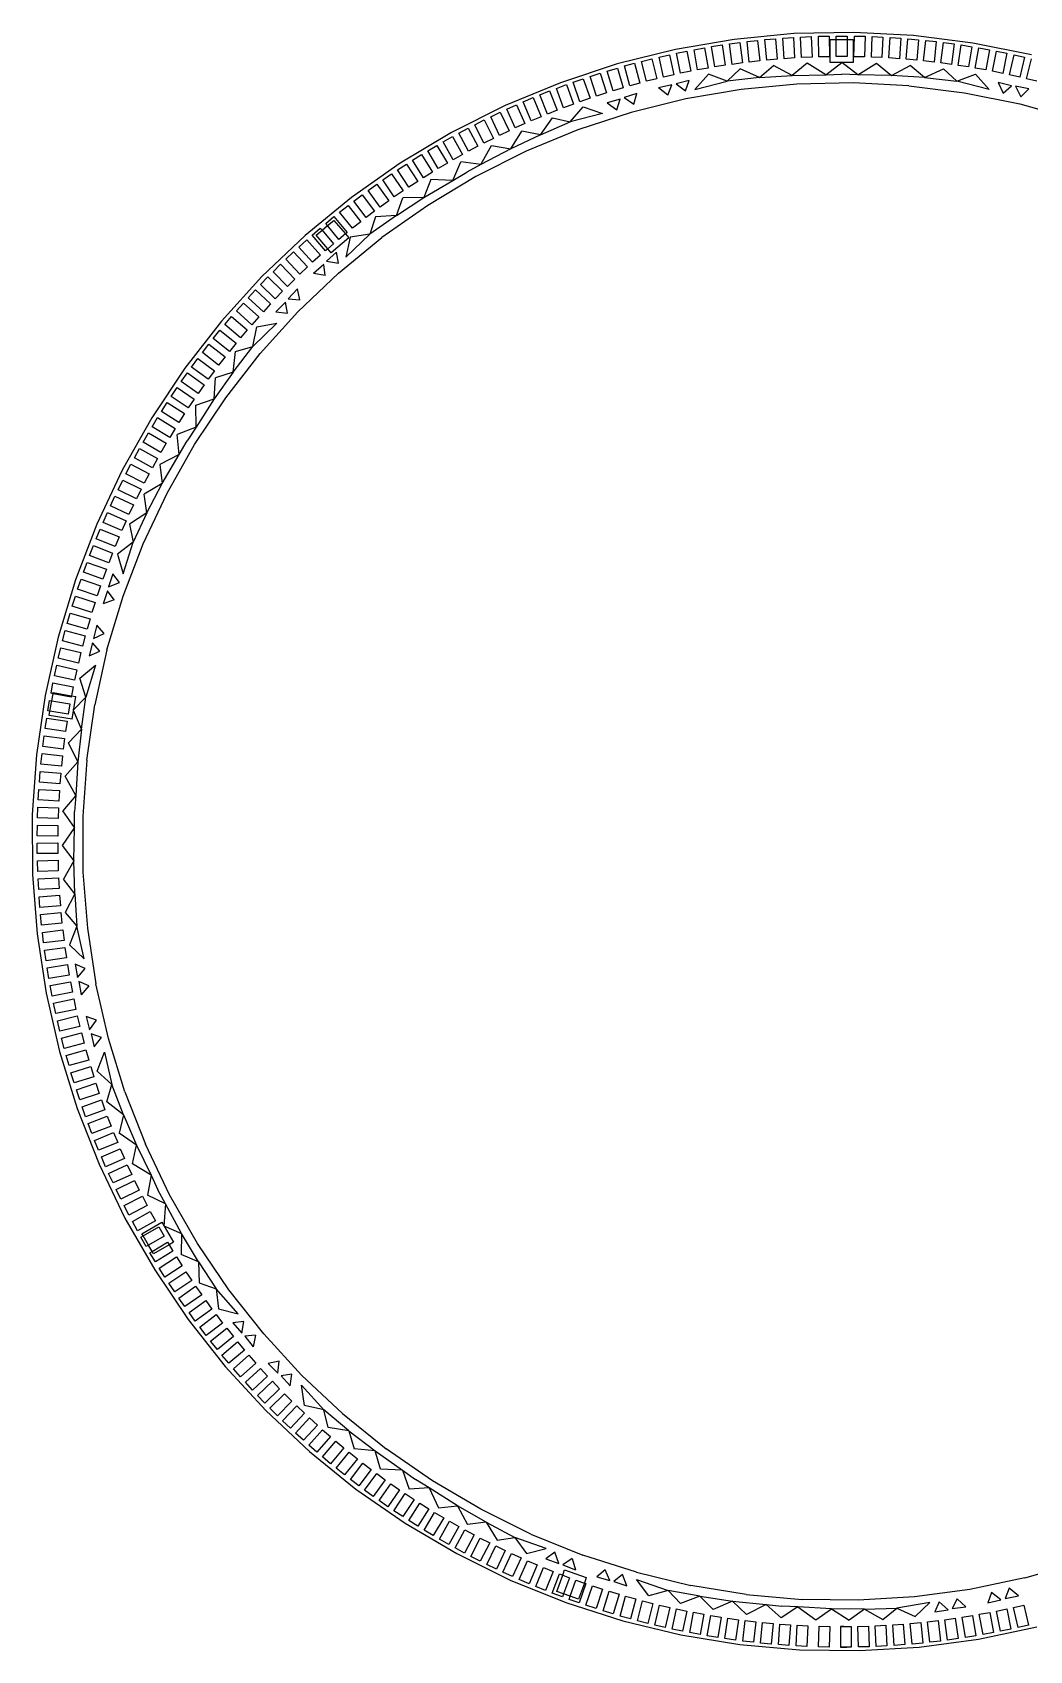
# Model space of a CAD drawing. Extents: x -761 to 761, y -265 to 265.
# Drawn here: x -547 to -460.5, y -65.1 to 75.2 of the extents above; entities that cross this region are included whole.
import ezdxf

# ---------------------------------------------------------------- set-up
doc = ezdxf.new("R2010")
doc.units = 0
doc.header["$MEASUREMENT"] = 0
doc.layers.get('0').update_dxf_attribs({"linetype": 'CONTINUOUS'})

msp = doc.modelspace()

# ---------------------------------------------------------------- linework, layer by layer
for p, q in [((-486.13, 74.63), (-491.24, 73.75)), ((-480.97, 75.13), (-486.13, 74.63)), ((-485.03, 74.44), (-484.11, 74.54)), ((-484.83, 72.67), (-485.03, 74.44)), ((-484.11, 74.54), (-483.91, 72.77)), ((-483.48, 74.61), (-482.57, 74.69)), ((-483.32, 72.83), (-483.48, 74.61)), ((-482.57, 74.69), (-482.41, 72.91)), ((-481.93, 74.74), (-481.01, 74.8)), ((-481.81, 72.96), (-481.93, 74.74)), ((-481.01, 74.8), (-480.9, 73.02)), ((-475.78, 75.24), (-480.97, 75.13)), ((-480.39, 74.83), (-479.47, 74.87)), ((-480.31, 73.05), (-480.39, 74.83)), ((-479.47, 74.87), (-479.39, 73.09)), ((-478.84, 74.9), (-477.92, 74.92)), ((-478.8, 73.11), (-478.84, 74.9)), ((-477.92, 74.92), (-477.88, 73.13)), ((-477.82, 72.63), (-477.82, 74.63)), ((-477.82, 74.63), (-477.29, 74.63)), ((-477.29, 74.92), (-476.36, 74.92)), ((-477.29, 74.63), (-477.29, 74.92)), ((-477.29, 74.63), (-476.36, 74.63)), ((-477.29, 73.14), (-477.29, 74.63)), ((-476.36, 74.92), (-476.36, 74.63)), ((-476.36, 74.63), (-475.82, 74.63)), ((-476.36, 74.63), (-476.36, 73.14)), ((-475.82, 74.63), (-475.82, 72.63)), ((-470.6, 74.97), (-475.78, 75.24)), ((-475.76, 73.13), (-475.72, 74.92)), ((-475.72, 74.92), (-474.8, 74.9)), ((-474.8, 74.9), (-474.84, 73.11)), ((-474.25, 73.09), (-474.17, 74.87)), ((-474.17, 74.87), (-473.25, 74.83)), ((-473.25, 74.83), (-473.33, 73.05)), ((-472.74, 73.02), (-472.62, 74.8)), ((-472.62, 74.8), (-471.7, 74.74)), ((-471.7, 74.74), (-471.82, 72.95)), ((-471.23, 72.91), (-471.08, 74.69)), ((-471.08, 74.69), (-470.16, 74.6)), ((-465.45, 74.32), (-470.6, 74.97)), ((-470.16, 74.6), (-470.32, 72.83)), ((-469.73, 72.77), (-469.53, 74.54)), ((-469.53, 74.54), (-468.62, 74.44)), ((-468.62, 74.44), (-468.81, 72.66)), ((-491.24, 73.75), (-496.28, 72.5)), ((-492.66, 73.1), (-491.76, 73.3)), ((-492.27, 71.36), (-492.66, 73.1)), ((-491.76, 73.3), (-491.37, 71.56)), ((-491.14, 73.44), (-490.24, 73.62)), ((-490.79, 71.69), (-491.14, 73.44)), ((-490.24, 73.62), (-489.89, 71.87)), ((-489.62, 73.74), (-488.72, 73.9)), ((-489.31, 71.98), (-489.62, 73.74)), ((-488.72, 73.9), (-488.4, 72.14)), ((-488.1, 74.01), (-487.19, 74.15)), ((-487.82, 72.24), (-488.1, 74.01)), ((-487.19, 74.15), (-486.91, 72.39)), ((-486.56, 74.24), (-485.65, 74.36)), ((-486.33, 72.47), (-486.56, 74.24)), ((-485.65, 74.36), (-485.41, 72.59)), ((-480.9, 73.02), (-481.81, 72.96)), ((-479.39, 73.09), (-480.31, 73.05)), ((-477.88, 73.13), (-478.8, 73.11)), ((-476.36, 73.14), (-477.29, 73.14)), ((-476.36, 73.14), (-476.36, 73.14)), ((-474.84, 73.11), (-475.76, 73.13)), ((-473.33, 73.05), (-474.25, 73.09)), ((-471.82, 72.95), (-472.74, 73.02)), ((-468.22, 72.59), (-467.99, 74.36)), ((-467.99, 74.36), (-467.07, 74.24)), ((-467.07, 74.24), (-467.31, 72.47)), ((-466.73, 72.38), (-466.45, 74.15)), ((-466.45, 74.15), (-465.54, 74)), ((-465.54, 74), (-465.82, 72.24)), ((-460.37, 73.29), (-465.45, 74.32)), ((-465.24, 72.14), (-464.92, 73.9)), ((-464.92, 73.9), (-464.01, 73.74)), ((-464.01, 73.74), (-464.33, 71.98)), ((-463.75, 71.87), (-463.39, 73.62)), ((-463.39, 73.62), (-462.49, 73.43)), ((-462.49, 73.43), (-462.85, 71.68)), ((-462.27, 71.56), (-461.88, 73.3)), ((-461.88, 73.3), (-460.98, 73.1)), ((-460.98, 73.1), (-461.37, 71.36)), ((-496.28, 72.5), (-501.2, 70.88)), ((-498.63, 71.42), (-497.75, 71.7)), ((-497.75, 71.7), (-497.21, 70.01)), ((-497.15, 71.89), (-496.27, 72.15)), ((-496.64, 70.18), (-497.15, 71.89)), ((-496.27, 72.15), (-495.76, 70.44)), ((-495.66, 72.33), (-494.78, 72.57)), ((-495.19, 70.61), (-495.66, 72.33)), ((-494.78, 72.57), (-494.31, 70.85)), ((-494.17, 72.73), (-493.27, 72.95)), ((-493.73, 71), (-494.17, 72.73)), ((-493.27, 72.95), (-492.84, 71.22)), ((-489.89, 71.87), (-490.79, 71.69)), ((-488.38, 71.62), (-489.56, 70.3)), ((-488.4, 72.14), (-489.31, 71.98)), ((-486.76, 71.02), (-488.38, 71.62)), ((-486.91, 72.39), (-487.82, 72.24)), ((-485.61, 72.08), (-486.76, 71.02)), ((-485.41, 72.59), (-486.33, 72.47)), ((-483.96, 71.32), (-485.61, 72.08)), ((-483.91, 72.77), (-484.83, 72.67)), ((-483.96, 71.32), (-482.72, 72.36)), ((-482.41, 72.91), (-483.32, 72.83)), ((-481.11, 71.5), (-482.72, 72.36)), ((-479.82, 72.57), (-481.11, 71.5)), ((-478.19, 71.57), (-479.82, 72.57)), ((-478.19, 71.57), (-476.8, 72.63)), ((-478.19, 71.57), (-476.8, 71.61)), ((-476.8, 72.63), (-477.82, 72.63)), ((-475.82, 72.63), (-476.8, 72.63)), ((-475.42, 71.57), (-476.8, 72.63)), ((-475.42, 71.57), (-476.8, 71.61)), ((-475.42, 71.57), (-473.79, 72.57)), ((-473.79, 72.57), (-472.5, 71.5)), ((-472.5, 71.5), (-470.89, 72.36)), ((-470.32, 72.83), (-471.23, 72.91)), ((-469.65, 71.32), (-470.89, 72.36)), ((-468.81, 72.66), (-469.73, 72.77)), ((-469.65, 71.32), (-468, 72.08)), ((-467.31, 72.47), (-468.22, 72.59)), ((-468, 72.08), (-466.85, 71.02)), ((-466.85, 71.02), (-465.23, 71.62)), ((-465.82, 72.24), (-466.73, 72.38)), ((-464.33, 71.98), (-465.24, 72.14)), ((-465.23, 71.62), (-464.05, 70.3)), ((-462.85, 71.68), (-463.75, 71.87)), ((-460.8, 71.22), (-460.37, 72.95)), ((-501.2, 70.88), (-506, 68.9)), ((-501.56, 70.38), (-500.69, 70.71)), ((-500.94, 68.71), (-501.56, 70.38)), ((-500.69, 70.71), (-500.07, 69.03)), ((-500.1, 70.92), (-499.23, 71.22)), ((-499.51, 69.23), (-500.1, 70.92)), ((-499.23, 71.22), (-498.64, 69.54)), ((-498.08, 69.72), (-498.63, 71.42)), ((-495.76, 70.44), (-496.64, 70.18)), ((-494.31, 70.85), (-495.19, 70.61)), ((-492.84, 71.22), (-493.73, 71)), ((-491.54, 70.68), (-492.69, 70.44)), ((-491.89, 69.79), (-492.69, 70.44)), ((-491.37, 71.56), (-492.27, 71.36)), ((-491.89, 69.79), (-491.54, 70.68)), ((-490.04, 71.07), (-491.18, 70.79)), ((-491.18, 70.79), (-490.37, 70.17)), ((-490.37, 70.17), (-490.04, 71.07)), ((-485.55, 70.3), (-490.34, 69.48)), ((-489.56, 70.3), (-486.76, 71.02)), ((-483.96, 71.32), (-486.76, 71.02)), ((-480.71, 70.76), (-485.55, 70.3)), ((-483.96, 71.32), (-481.11, 71.5)), ((-481.11, 71.5), (-478.19, 71.57)), ((-475.84, 70.87), (-480.71, 70.76)), ((-470.99, 70.62), (-475.84, 70.87)), ((-472.5, 71.5), (-475.42, 71.57)), ((-469.65, 71.32), (-472.5, 71.5)), ((-470.99, 70.62), (-466.16, 70.01)), ((-469.65, 71.32), (-466.85, 71.02)), ((-464.05, 70.3), (-466.85, 71.02)), ((-462.11, 70.62), (-463.26, 70.89)), ((-463.26, 70.89), (-462.82, 69.97)), ((-462.82, 69.97), (-462.11, 70.62)), ((-461.37, 71.36), (-462.27, 71.56)), ((-460.59, 70.34), (-461.75, 70.57)), ((-461.75, 70.57), (-461.28, 69.66)), ((-461.28, 69.66), (-460.59, 70.34)), ((-459.9, 71), (-460.8, 71.22)), ((-506, 68.9), (-510.64, 66.57)), ((-505.85, 68.59), (-505.01, 68.97)), ((-505.01, 68.97), (-504.28, 67.34)), ((-504.43, 69.22), (-503.58, 69.58)), ((-503.74, 67.57), (-504.43, 69.22)), ((-503.58, 69.58), (-502.89, 67.93)), ((-503, 69.82), (-502.15, 70.16)), ((-502.34, 68.16), (-503, 69.82)), ((-502.15, 70.16), (-501.49, 68.5)), ((-500.07, 69.03), (-500.94, 68.71)), ((-500.36, 67.47), (-499.24, 68.79)), ((-498.64, 69.54), (-499.51, 69.23)), ((-499.24, 68.79), (-497.56, 68.21)), ((-497.21, 70.01), (-498.08, 69.72)), ((-496.03, 69.44), (-497.16, 69.12)), ((-497.16, 69.12), (-496.33, 68.52)), ((-496.33, 68.52), (-496.03, 69.44)), ((-494.57, 69.93), (-495.69, 69.58)), ((-495.69, 69.58), (-494.84, 69.01)), ((-490.34, 69.48), (-495.07, 68.3)), ((-494.84, 69.01), (-494.57, 69.93)), ((-466.16, 70.01), (-461.39, 69.04)), ((-461.39, 69.04), (-456.71, 67.73)), ((-508.64, 67.23), (-507.82, 67.65)), ((-507.82, 67.65), (-507.02, 66.05)), ((-507.25, 67.92), (-506.42, 68.32)), ((-506.49, 66.31), (-507.25, 67.92)), ((-506.42, 68.32), (-505.65, 66.71)), ((-505.12, 66.96), (-505.85, 68.59)), ((-502.89, 67.93), (-503.74, 67.57)), ((-502.94, 66.36), (-501.88, 67.84)), ((-502.94, 66.36), (-500.36, 67.47)), ((-501.49, 68.5), (-502.34, 68.16)), ((-501.88, 67.84), (-500.36, 67.47)), ((-497.56, 68.21), (-500.36, 67.47)), ((-495.07, 68.3), (-499.69, 66.78)), ((-510.64, 66.57), (-515.09, 63.91)), ((-511.37, 65.75), (-510.57, 66.2)), ((-510.57, 66.2), (-509.69, 64.65)), ((-510.01, 66.51), (-509.2, 66.94)), ((-509.17, 64.93), (-510.01, 66.51)), ((-509.2, 66.94), (-508.36, 65.37)), ((-507.84, 65.64), (-508.64, 67.23)), ((-507.02, 66.05), (-507.84, 65.64)), ((-505.65, 66.71), (-506.49, 66.31)), ((-505.52, 65.13), (-504.54, 66.67)), ((-502.94, 66.36), (-505.52, 65.13)), ((-504.28, 67.34), (-505.12, 66.96)), ((-502.94, 66.36), (-504.54, 66.67)), ((-499.69, 66.78), (-504.18, 64.93)), ((-514.03, 64.15), (-513.25, 64.64)), ((-513.25, 64.64), (-512.3, 63.13)), ((-512.71, 64.97), (-511.91, 65.44)), ((-511.8, 63.43), (-512.71, 64.97)), ((-511.91, 65.44), (-511.01, 63.9)), ((-510.5, 64.2), (-511.37, 65.75)), ((-509.69, 64.65), (-510.5, 64.2)), ((-508.36, 65.37), (-509.17, 64.93)), ((-504.18, 64.93), (-508.53, 62.74)), ((-508.1, 63.77), (-507.17, 65.43)), ((-505.52, 65.13), (-508.1, 63.77)), ((-507.17, 65.43), (-505.52, 65.13)), ((-515.09, 63.91), (-519.33, 60.92)), ((-515.33, 63.31), (-514.56, 63.82)), ((-514.36, 61.82), (-515.33, 63.31)), ((-514.56, 63.82), (-513.58, 62.32)), ((-513.09, 62.64), (-514.03, 64.15)), ((-511.01, 63.9), (-511.8, 63.43)), ((-510.53, 62.41), (-509.83, 64.02)), ((-508.1, 63.77), (-509.83, 64.02)), ((-508.1, 63.77), (-509.33, 63.12)), ((-517.88, 61.54), (-517.13, 62.07)), ((-517.13, 62.07), (-516.09, 60.62)), ((-516.61, 62.44), (-515.85, 62.96)), ((-515.61, 60.97), (-516.61, 62.44)), ((-515.85, 62.96), (-514.85, 61.49)), ((-513.58, 62.32), (-514.36, 61.82)), ((-512.3, 63.13), (-513.09, 62.64)), ((-512.43, 62.49), (-513.04, 60.93)), ((-513.04, 60.93), (-510.53, 62.41)), ((-508.53, 62.74), (-512.7, 60.24)), ((-510.53, 62.41), (-512.43, 62.49)), ((-510.53, 62.41), (-509.33, 63.12)), ((-519.33, 60.92), (-523.34, 57.63)), ((-519.12, 60.61), (-518.39, 61.16)), ((-518.05, 59.18), (-519.12, 60.61)), ((-518.39, 61.16), (-517.32, 59.74)), ((-516.84, 60.09), (-517.88, 61.54)), ((-516.09, 60.62), (-516.84, 60.09)), ((-514.85, 61.49), (-515.61, 60.97)), ((-515.43, 59.37), (-513.04, 60.93)), ((-515.43, 59.37), (-514.86, 60.89)), ((-513.04, 60.93), (-514.86, 60.89)), ((-521.55, 58.67), (-520.84, 59.26)), ((-520.84, 59.26), (-519.7, 57.88)), ((-520.35, 59.65), (-519.62, 60.22)), ((-519.24, 58.25), (-520.35, 59.65)), ((-519.62, 60.22), (-518.52, 58.82)), ((-517.32, 59.74), (-518.05, 59.18)), ((-515.43, 59.37), (-517.73, 57.75)), ((-517.25, 59.24), (-517.73, 57.75)), ((-515.43, 59.37), (-517.25, 59.24)), ((-512.7, 60.24), (-516.68, 57.44)), ((-523.34, 57.63), (-527.09, 54.06)), ((-522.73, 57.66), (-522.03, 58.26)), ((-521.56, 56.31), (-522.73, 57.66)), ((-522.38, 57.65), (-521.87, 58.08)), ((-521.38, 56.47), (-522.38, 57.65)), ((-522.03, 58.26), (-521.87, 58.08)), ((-521.87, 58.08), (-521.39, 58.48)), ((-521.87, 58.08), (-520.87, 56.91)), ((-521.39, 58.48), (-521.55, 58.67)), ((-521.39, 58.48), (-520.85, 58.94)), ((-520.41, 57.29), (-521.39, 58.48)), ((-520.85, 58.94), (-519.85, 57.76)), ((-519.85, 57.76), (-520.41, 57.29)), ((-519.7, 57.88), (-519.85, 57.76)), ((-519.85, 57.76), (-519.56, 57.41)), ((-519.82, 55.75), (-517.73, 57.75)), ((-517.73, 57.75), (-519.43, 57.48)), ((-518.52, 58.82), (-519.24, 58.25)), ((-525.02, 55.56), (-524.35, 56.2)), ((-524.35, 56.2), (-523.12, 54.9)), ((-523.88, 56.62), (-523.2, 57.24)), ((-522.69, 55.3), (-523.88, 56.62)), ((-523.2, 57.24), (-522.01, 55.92)), ((-521.38, 56.47), (-521.56, 56.31)), ((-520.62, 56.19), (-521.48, 55.39)), ((-520.87, 56.91), (-521.38, 56.47)), ((-521.09, 56.12), (-521.38, 56.47)), ((-519.56, 57.41), (-521.09, 56.12)), ((-520.46, 55.24), (-520.62, 56.19)), ((-520.44, 54.36), (-516.68, 57.44)), ((-519.43, 57.48), (-519.82, 55.75)), ((-526.12, 54.48), (-525.47, 55.13)), ((-525.47, 55.13), (-524.22, 53.85)), ((-523.79, 54.27), (-525.02, 55.56)), ((-523.12, 54.9), (-523.79, 54.27)), ((-522.01, 55.92), (-522.69, 55.3)), ((-521.73, 55.12), (-522.62, 54.34)), ((-521.61, 54.17), (-521.73, 55.12)), ((-521.48, 55.39), (-520.46, 55.24)), ((-527.09, 54.06), (-530.58, 50.21)), ((-527.21, 53.37), (-526.57, 54.03)), ((-525.93, 52.12), (-527.21, 53.37)), ((-526.57, 54.03), (-525.29, 52.79)), ((-524.87, 53.21), (-526.12, 54.48)), ((-524.22, 53.85), (-524.87, 53.21)), ((-523.96, 51), (-520.44, 54.36)), ((-521.61, 54.17), (-522.62, 54.34)), ((-528.27, 52.23), (-527.64, 52.91)), ((-526.96, 51.02), (-528.27, 52.23)), ((-527.64, 52.91), (-526.34, 51.7)), ((-525.29, 52.79), (-525.93, 52.12)), ((-524.01, 52.99), (-524.81, 52.13)), ((-524.81, 52.13), (-523.79, 52.05)), ((-523.79, 52.05), (-524.01, 52.99)), ((-530.31, 49.9), (-529.72, 50.6)), ((-529.72, 50.6), (-528.36, 49.44)), ((-529.3, 51.08), (-528.69, 51.77)), ((-527.97, 49.89), (-529.3, 51.08)), ((-528.69, 51.77), (-527.36, 50.58)), ((-527.36, 50.58), (-527.97, 49.89)), ((-527.23, 47.4), (-523.96, 51)), ((-526.34, 51.7), (-526.96, 51.02)), ((-525.05, 51.84), (-525.88, 51.01)), ((-525.88, 51.01), (-524.86, 50.9)), ((-524.86, 50.9), (-525.05, 51.84)), ((-530.58, 50.21), (-533.76, 46.12)), ((-531.3, 48.69), (-530.72, 49.41)), ((-530.72, 49.41), (-529.33, 48.28)), ((-528.95, 48.74), (-530.31, 49.9)), ((-528.36, 49.44), (-528.95, 48.74)), ((-525.78, 50.02), (-527.86, 48.01)), ((-527.86, 48.01), (-527.53, 49.7)), ((-527.53, 49.7), (-525.78, 50.02)), ((-532.25, 47.47), (-531.69, 48.2)), ((-531.69, 48.2), (-530.28, 47.1)), ((-529.91, 47.57), (-531.3, 48.69)), ((-529.33, 48.28), (-529.91, 47.57)), ((-529.57, 45.78), (-527.86, 48.01)), ((-529.37, 47.58), (-527.86, 48.01)), ((-533.18, 46.22), (-532.63, 46.96)), ((-532.63, 46.96), (-531.2, 45.9)), ((-530.84, 46.37), (-532.25, 47.47)), ((-530.28, 47.1), (-530.84, 46.37)), ((-530.22, 43.56), (-527.23, 47.4)), ((-529.57, 45.78), (-529.37, 47.58)), ((-533.76, 46.12), (-536.64, 41.8)), ((-534.08, 44.96), (-533.55, 45.71)), ((-532.62, 43.93), (-534.08, 44.96)), ((-533.55, 45.71), (-532.09, 44.68)), ((-531.75, 45.16), (-533.18, 46.22)), ((-531.2, 45.9), (-531.75, 45.16)), ((-529.57, 45.78), (-531.22, 43.45)), ((-531.22, 43.45), (-531.11, 45.27)), ((-529.57, 45.78), (-531.11, 45.27)), ((-534.95, 43.67), (-534.44, 44.44)), ((-533.47, 42.67), (-534.95, 43.67)), ((-534.44, 44.44), (-532.96, 43.44)), ((-532.92, 39.51), (-530.22, 43.56)), ((-532.09, 44.68), (-532.62, 43.93)), ((-535.79, 42.37), (-535.3, 43.14)), ((-534.29, 41.4), (-535.79, 42.37)), ((-535.3, 43.14), (-533.79, 42.18)), ((-533.79, 42.18), (-534.29, 41.4)), ((-532.96, 43.44), (-533.47, 42.67)), ((-532.81, 42.9), (-531.22, 43.45)), ((-532.8, 41), (-532.81, 42.9)), ((-531.22, 43.45), (-532.8, 41)), ((-536.64, 41.8), (-539.19, 37.28)), ((-536.61, 41.04), (-536.13, 41.83)), ((-535.08, 40.11), (-536.61, 41.04)), ((-536.13, 41.83), (-534.6, 40.9)), ((-534.6, 40.9), (-535.08, 40.11)), ((-532.8, 41), (-534.44, 40.37)), ((-532.8, 41), (-533.56, 39.83)), ((-537.39, 39.7), (-536.93, 40.5)), ((-535.85, 38.81), (-537.39, 39.7)), ((-536.93, 40.5), (-535.39, 39.61)), ((-535.39, 39.61), (-535.85, 38.81)), ((-535.31, 35.28), (-532.92, 39.51)), ((-534.26, 38.63), (-534.44, 40.37)), ((-534.26, 38.63), (-533.56, 39.83)), ((-538.14, 38.35), (-537.7, 39.15)), ((-536.58, 37.48), (-538.14, 38.35)), ((-537.7, 39.15), (-536.14, 38.29)), ((-536.14, 38.29), (-536.58, 37.48)), ((-534.26, 38.63), (-535.95, 37.77)), ((-535.72, 36.11), (-534.26, 38.63)), ((-539.19, 37.28), (-541.4, 32.59)), ((-538.87, 36.97), (-538.44, 37.79)), ((-537.29, 36.15), (-538.87, 36.97)), ((-538.44, 37.79), (-536.86, 36.96)), ((-536.86, 36.96), (-537.29, 36.15)), ((-535.95, 37.77), (-535.72, 36.11)), ((-539.56, 35.58), (-539.15, 36.41)), ((-537.96, 34.79), (-539.56, 35.58)), ((-539.15, 36.41), (-537.55, 35.62)), ((-537.55, 35.62), (-537.96, 34.79)), ((-537.38, 30.88), (-535.31, 35.28)), ((-535.72, 36.11), (-537.29, 35.19)), ((-537.05, 33.58), (-537.29, 35.19)), ((-537.05, 33.58), (-535.72, 36.11)), ((-540.22, 34.18), (-539.83, 35.01)), ((-538.61, 33.42), (-540.22, 34.18)), ((-539.83, 35.01), (-538.22, 34.26)), ((-538.22, 34.26), (-538.61, 33.42)), ((-541.4, 32.59), (-543.26, 27.75)), ((-540.85, 32.75), (-540.48, 33.6)), ((-539.22, 32.04), (-540.85, 32.75)), ((-540.48, 33.6), (-538.85, 32.88)), ((-538.85, 32.88), (-539.22, 32.04)), ((-537.05, 33.58), (-538.57, 32.58)), ((-538.57, 32.58), (-538.26, 31.04)), ((-537.05, 33.58), (-538.26, 31.04)), ((-541.45, 31.32), (-541.1, 32.17)), ((-539.81, 30.64), (-541.45, 31.32)), ((-541.1, 32.17), (-539.45, 31.49)), ((-539.45, 31.49), (-539.81, 30.64)), ((-538.26, 31.04), (-539.62, 29.98)), ((-539.12, 26.34), (-537.38, 30.88)), ((-539.11, 28.28), (-538.26, 31.04)), ((-542.02, 29.88), (-541.69, 30.73)), ((-540.36, 29.23), (-542.02, 29.88)), ((-541.69, 30.73), (-540.03, 30.09)), ((-540.03, 30.09), (-540.36, 29.23)), ((-539.62, 29.98), (-539.11, 28.28)), ((-542.55, 28.42), (-542.24, 29.28)), ((-540.88, 27.81), (-542.55, 28.42)), ((-542.24, 29.28), (-540.57, 28.68)), ((-540.57, 28.68), (-540.88, 27.81)), ((-540.02, 28.27), (-540.38, 27.15)), ((-539.42, 27.52), (-540.02, 28.27)), ((-543.26, 27.75), (-544.75, 22.78)), ((-543.06, 26.95), (-542.76, 27.82)), ((-541.37, 26.38), (-543.06, 26.95)), ((-542.76, 27.82), (-541.07, 27.25)), ((-541.07, 27.25), (-541.37, 26.38)), ((-540.47, 26.8), (-540.86, 25.69)), ((-539.89, 26.03), (-540.47, 26.8)), ((-540.38, 27.15), (-539.42, 27.52)), ((-543.53, 25.47), (-543.25, 26.35)), ((-541.82, 24.93), (-543.53, 25.47)), ((-543.25, 26.35), (-541.55, 25.81)), ((-541.55, 25.81), (-541.82, 24.93)), ((-539.89, 26.03), (-540.86, 25.69)), ((-540.52, 21.68), (-539.12, 26.34)), ((-543.96, 23.98), (-543.71, 24.86)), ((-542.25, 23.48), (-543.96, 23.98)), ((-543.71, 24.86), (-541.99, 24.37)), ((-541.99, 24.37), (-542.25, 23.48)), ((-544.75, 22.78), (-545.88, 17.72)), ((-544.37, 22.48), (-544.13, 23.37)), ((-542.64, 22.02), (-544.37, 22.48)), ((-544.13, 23.37), (-542.41, 22.91)), ((-542.41, 22.91), (-542.64, 22.02)), ((-541.41, 23.82), (-541.69, 22.68)), ((-541.69, 22.68), (-540.76, 23.11)), ((-540.76, 23.11), (-541.41, 23.82)), ((-544.74, 20.97), (-544.52, 21.86)), ((-544.52, 21.86), (-542.79, 21.45)), ((-542.79, 21.45), (-543, 20.55)), ((-541.76, 22.31), (-542.07, 21.18)), ((-542.07, 21.18), (-541.13, 21.59)), ((-541.13, 21.59), (-541.76, 22.31)), ((-540.52, 21.68), (-541.57, 16.93)), ((-545.07, 19.45), (-544.88, 20.35)), ((-544.88, 20.35), (-543.13, 19.97)), ((-543, 20.55), (-544.74, 20.97)), ((-543.13, 19.97), (-543.33, 19.07)), ((-542.87, 19.24), (-541.51, 20.37)), ((-541.51, 20.37), (-542.34, 17.6)), ((-545.37, 17.93), (-545.2, 18.83)), ((-545.2, 18.83), (-543.45, 18.49)), ((-543.33, 19.07), (-545.07, 19.45)), ((-543.45, 18.49), (-543.6, 17.71)), ((-542.34, 17.6), (-542.87, 19.24)), ((-545.88, 17.72), (-546.62, 12.58)), ((-545.64, 16.4), (-545.49, 17.31)), ((-545.49, 17.31), (-545.3, 17.27)), ((-545.46, 16.37), (-545.3, 17.27)), ((-545.19, 17.89), (-545.37, 17.93)), ((-545.3, 17.27), (-545.19, 17.89)), ((-545.3, 17.27), (-543.73, 17)), ((-545.19, 17.89), (-545.18, 17.98)), ((-543.62, 17.59), (-545.19, 17.89)), ((-545.18, 17.98), (-543.6, 17.71)), ((-543.73, 17), (-543.89, 16.1)), ((-543.6, 17.71), (-543.62, 17.59)), ((-543.6, 17.71), (-543.21, 17.64)), ((-543.55, 15.67), (-543.21, 17.64)), ((-543.4, 16.53), (-542.34, 17.6)), ((-542.74, 14.82), (-542.34, 17.6)), ((-542.27, 12.12), (-541.57, 16.93)), ((-545.88, 14.86), (-545.74, 15.77)), ((-545.74, 15.77), (-543.98, 15.51)), ((-545.46, 16.37), (-545.64, 16.4)), ((-545.52, 16.01), (-545.46, 16.37)), ((-543.55, 15.67), (-545.52, 16.01)), ((-543.89, 16.1), (-545.46, 16.37)), ((-543.98, 15.51), (-544.11, 14.6)), ((-543.44, 16.49), (-543.4, 16.53)), ((-543.42, 16.43), (-543.44, 16.49)), ((-542.74, 14.82), (-543.42, 16.43)), ((-546.08, 13.32), (-545.96, 14.23)), ((-545.96, 14.23), (-544.19, 14.01)), ((-544.11, 14.6), (-545.88, 14.86)), ((-542.74, 14.82), (-543.84, 13.62)), ((-542.74, 14.82), (-543.04, 11.98)), ((-546.24, 11.77), (-546.15, 12.69)), ((-546.15, 12.69), (-544.38, 12.51)), ((-544.31, 13.09), (-546.08, 13.32)), ((-544.19, 14.01), (-544.31, 13.09)), ((-543.04, 11.98), (-543.84, 13.62)), ((-546.62, 12.58), (-546.99, 7.41)), ((-544.47, 11.59), (-546.24, 11.77)), ((-544.38, 12.51), (-544.47, 11.59)), ((-544.15, 10.73), (-543.04, 11.98)), ((-543.04, 11.98), (-543.22, 9.07)), ((-542.27, 12.12), (-542.62, 7.26)), ((-546.38, 10.22), (-546.3, 11.14)), ((-544.6, 10.08), (-546.38, 10.22)), ((-546.3, 11.14), (-544.53, 11)), ((-544.53, 11), (-544.6, 10.08)), ((-543.22, 9.07), (-544.15, 10.73)), ((-546.47, 8.67), (-546.42, 9.59)), ((-544.69, 8.57), (-546.47, 8.67)), ((-546.42, 9.59), (-544.64, 9.49)), ((-544.64, 9.49), (-544.69, 8.57)), ((-543.22, 9.07), (-544.34, 7.72)), ((-543.22, 9.07), (-543.32, 7.68)), ((-546.99, 7.41), (-546.97, 2.22)), ((-546.54, 7.12), (-546.5, 8.04)), ((-544.75, 7.06), (-546.54, 7.12)), ((-546.5, 8.04), (-544.72, 7.98)), ((-544.72, 7.98), (-544.75, 7.06)), ((-543.33, 6.29), (-544.34, 7.72)), ((-543.33, 6.29), (-543.32, 7.68)), ((-542.62, 7.26), (-542.6, 2.4)), ((-546.56, 5.57), (-546.55, 6.49)), ((-546.55, 6.49), (-544.77, 6.47)), ((-544.77, 6.47), (-544.78, 5.54)), ((-543.33, 6.29), (-544.39, 4.71)), ((-543.38, 3.38), (-543.33, 6.29)), ((-546.57, 4.94), (-544.78, 4.95)), ((-546.56, 4.02), (-546.57, 4.94)), ((-544.78, 5.54), (-546.56, 5.57)), ((-544.78, 4.95), (-544.78, 4.03)), ((-544.39, 4.71), (-543.38, 3.38)), ((-544.78, 4.03), (-546.56, 4.02)), ((-546.55, 3.38), (-544.76, 3.44)), ((-546.52, 2.46), (-546.55, 3.38)), ((-544.76, 3.44), (-544.74, 2.52)), ((-543.38, 3.38), (-544.3, 1.8)), ((-543.3, 0.52), (-543.38, 3.38)), ((-546.97, 2.22), (-546.57, -2.95)), ((-544.74, 2.52), (-546.52, 2.46)), ((-546.49, 1.83), (-544.71, 1.93)), ((-546.44, 0.91), (-546.49, 1.83)), ((-544.71, 1.93), (-544.66, 1)), ((-543.3, 0.52), (-544.3, 1.8)), ((-542.6, 2.4), (-542.22, -2.45)), ((-544.66, 1), (-546.44, 0.91)), ((-546.4, 0.28), (-544.63, 0.41)), ((-546.33, -0.64), (-546.4, 0.28)), ((-544.63, 0.41), (-544.56, -0.51)), ((-543.3, 0.52), (-544.13, -1.09)), ((-543.3, 0.52), (-543.12, -2.28)), ((-544.56, -0.51), (-546.33, -0.64)), ((-546.28, -1.27), (-544.51, -1.09)), ((-546.19, -2.19), (-546.28, -1.27)), ((-544.51, -1.09), (-544.42, -2.01)), ((-544.13, -1.09), (-543.12, -2.28)), ((-544.42, -2.01), (-546.19, -2.19)), ((-546.12, -2.82), (-544.35, -2.6)), ((-544.35, -2.6), (-544.24, -3.52)), ((-543.12, -2.28), (-543.78, -3.88)), ((-542.5, -5.11), (-543.12, -2.28)), ((-542.22, -2.45), (-541.49, -7.26)), ((-546.57, -2.95), (-545.78, -8.08)), ((-546.01, -3.73), (-546.12, -2.82)), ((-544.24, -3.52), (-546.01, -3.73)), ((-545.93, -4.36), (-544.16, -4.11)), ((-544.16, -4.11), (-544.03, -5.02)), ((-543.78, -3.88), (-542.5, -5.11)), ((-545.8, -5.27), (-545.93, -4.36)), ((-544.03, -5.02), (-545.8, -5.27)), ((-545.7, -5.9), (-543.94, -5.6)), ((-543.94, -5.6), (-543.79, -6.51)), ((-542.4, -5.93), (-543.29, -5.56)), ((-543.29, -5.56), (-543.06, -6.71)), ((-545.55, -6.81), (-545.7, -5.9)), ((-543.79, -6.51), (-545.55, -6.81)), ((-543.06, -6.71), (-542.4, -5.93)), ((-545.78, -8.08), (-544.63, -13.13)), ((-545.44, -7.43), (-543.69, -7.1)), ((-545.27, -8.33), (-545.44, -7.43)), ((-543.52, -8), (-545.27, -8.33)), ((-543.69, -7.1), (-543.52, -8)), ((-542.96, -7.07), (-542.76, -8.23)), ((-542.09, -7.46), (-542.96, -7.07)), ((-542.09, -7.46), (-542.76, -8.23)), ((-540.4, -12), (-541.49, -7.26)), ((-545.15, -8.95), (-543.4, -8.58)), ((-544.96, -9.85), (-545.15, -8.95)), ((-543.21, -9.49), (-544.96, -9.85)), ((-543.4, -8.58), (-543.21, -9.49)), ((-544.82, -10.47), (-543.09, -10.06)), ((-544.61, -11.37), (-544.82, -10.47)), ((-542.87, -10.96), (-544.61, -11.37)), ((-543.09, -10.06), (-542.87, -10.96)), ((-541.42, -10.43), (-542.33, -10.12)), ((-542.33, -10.12), (-542.02, -11.26)), ((-542.02, -11.26), (-541.42, -10.43)), ((-544.46, -11.98), (-542.73, -11.53)), ((-544.23, -12.87), (-544.46, -11.98)), ((-542.5, -12.43), (-544.23, -12.87)), ((-542.73, -11.53), (-542.5, -12.43)), ((-540.99, -11.94), (-541.9, -11.61)), ((-541.9, -11.61), (-541.62, -12.75)), ((-541.62, -12.75), (-540.99, -11.94)), ((-538.97, -16.64), (-540.4, -12)), ((-544.63, -13.13), (-543.1, -18.09)), ((-544.06, -13.48), (-542.35, -13)), ((-543.81, -14.37), (-544.06, -13.48)), ((-542.1, -13.89), (-543.81, -14.37)), ((-542.35, -13), (-542.1, -13.89)), ((-541.37, -14.84), (-540.73, -13.19)), ((-540.73, -13.19), (-540.1, -16.01)), ((-543.64, -14.98), (-541.93, -14.45)), ((-543.37, -15.86), (-543.64, -14.98)), ((-541.66, -15.34), (-543.37, -15.86)), ((-541.93, -14.45), (-541.66, -15.34)), ((-540.1, -16.01), (-541.37, -14.84)), ((-543.17, -16.46), (-541.48, -15.9)), ((-542.88, -17.34), (-543.17, -16.46)), ((-541.19, -16.77), (-542.88, -17.34)), ((-541.48, -15.9), (-541.19, -16.77)), ((-540.52, -17.51), (-540.1, -16.01)), ((-539.09, -18.63), (-540.1, -16.01)), ((-538.97, -16.64), (-537.19, -21.17)), ((-543.1, -18.09), (-541.2, -22.92)), ((-542.68, -17.93), (-541, -17.33)), ((-542.37, -18.8), (-542.68, -17.93)), ((-540.69, -18.2), (-542.37, -18.8)), ((-541, -17.33), (-540.69, -18.2)), ((-539.09, -18.63), (-540.52, -17.51)), ((-542.15, -19.39), (-540.49, -18.76)), ((-541.82, -20.26), (-542.15, -19.39)), ((-540.16, -19.62), (-541.82, -20.26)), ((-540.49, -18.76), (-540.16, -19.62)), ((-539.09, -18.63), (-539.46, -20.21)), ((-539.09, -18.63), (-537.96, -21.26)), ((-541.59, -20.85), (-539.94, -20.17)), ((-541.25, -21.7), (-541.59, -20.85)), ((-539.59, -21.03), (-541.25, -21.7)), ((-539.94, -20.17), (-539.59, -21.03)), ((-537.96, -21.26), (-539.46, -20.21)), ((-541, -22.28), (-539.37, -21.57)), ((-540.64, -23.13), (-541, -22.28)), ((-539, -22.42), (-540.64, -23.13)), ((-539.37, -21.57), (-539, -22.42)), ((-538.32, -22.89), (-537.96, -21.26)), ((-537.96, -21.26), (-536.7, -23.88)), ((-535.09, -25.56), (-537.19, -21.17)), ((-541.2, -22.92), (-538.96, -27.59)), ((-540.38, -23.71), (-538.76, -22.96)), ((-539.99, -24.54), (-540.38, -23.71)), ((-538.37, -23.8), (-539.99, -24.54)), ((-538.76, -22.96), (-538.37, -23.8)), ((-536.7, -23.88), (-538.32, -22.89)), ((-539.72, -25.11), (-538.12, -24.33)), ((-539.32, -25.94), (-539.72, -25.11)), ((-537.72, -25.16), (-539.32, -25.94)), ((-538.12, -24.33), (-537.72, -25.16)), ((-536.7, -23.88), (-537.01, -25.6)), ((-536.7, -23.88), (-536.1, -25.14)), ((-535.44, -26.36), (-536.1, -25.14)), ((-539.04, -26.51), (-537.45, -25.69)), ((-538.62, -27.33), (-539.04, -26.51)), ((-537.03, -26.51), (-538.62, -27.33)), ((-537.45, -25.69), (-537.03, -26.51)), ((-535.44, -26.36), (-537.01, -25.6)), ((-535.44, -26.36), (-535.59, -28.25)), ((-534.05, -28.92), (-535.44, -26.36)), ((-532.67, -29.78), (-535.09, -25.56)), ((-538.96, -27.59), (-536.38, -32.09)), ((-538.32, -27.89), (-536.76, -27.03)), ((-537.88, -28.7), (-538.32, -27.89)), ((-536.32, -27.84), (-537.88, -28.7)), ((-537.5, -28.96), (-535.77, -27.95)), ((-536.76, -27.03), (-536.32, -27.84)), ((-535.77, -27.95), (-534.76, -29.68)), ((-537.58, -29.25), (-537.39, -29.14)), ((-537.12, -30.05), (-537.58, -29.25)), ((-537.39, -29.14), (-537.5, -28.96)), ((-537.39, -29.14), (-536.03, -28.36)), ((-536.93, -29.94), (-537.39, -29.14)), ((-535.57, -29.16), (-536.93, -29.94)), ((-536.03, -28.36), (-535.57, -29.16)), ((-535.59, -28.25), (-534.05, -28.92)), ((-534.05, -28.92), (-534.08, -30.74)), ((-532.59, -31.38), (-534.05, -28.92)), ((-536.93, -29.94), (-537.12, -30.05)), ((-536.61, -30.48), (-536.93, -29.94)), ((-536.8, -30.59), (-536.61, -30.48)), ((-536.32, -31.38), (-536.8, -30.59)), ((-536.61, -30.48), (-535.27, -29.67)), ((-536.49, -30.69), (-536.61, -30.48)), ((-535.13, -29.9), (-536.49, -30.69)), ((-534.8, -30.46), (-536.32, -31.38)), ((-535.27, -29.67), (-535.13, -29.9)), ((-534.76, -29.68), (-535.13, -29.9)), ((-535.13, -29.9), (-534.8, -30.46)), ((-532.59, -31.38), (-534.08, -30.74)), ((-529.94, -33.81), (-532.67, -29.78)), ((-536.38, -32.09), (-533.47, -36.39)), ((-535.99, -31.92), (-534.49, -30.96)), ((-535.5, -32.7), (-535.99, -31.92)), ((-533.99, -31.74), (-535.5, -32.7)), ((-535.16, -33.23), (-533.67, -32.24)), ((-534.49, -30.96), (-533.99, -31.74)), ((-533.67, -32.24), (-533.16, -33.01)), ((-532.59, -31.38), (-532.52, -33.19)), ((-532.59, -31.38), (-531.06, -33.73)), ((-534.65, -33.99), (-535.16, -33.23)), ((-533.16, -33.01), (-534.65, -33.99)), ((-534.29, -34.52), (-532.83, -33.5)), ((-532.83, -33.5), (-532.3, -34.25)), ((-532.52, -33.19), (-531.06, -33.73)), ((-533.77, -35.27), (-534.29, -34.52)), ((-532.3, -34.25), (-533.77, -35.27)), ((-533.4, -35.79), (-531.96, -34.73)), ((-531.96, -34.73), (-531.42, -35.48)), ((-529.14, -35.9), (-531.06, -33.73)), ((-531.06, -33.73), (-530.85, -35.45)), ((-526.93, -37.62), (-529.94, -33.81)), ((-533.47, -36.39), (-530.26, -40.46)), ((-532.86, -36.53), (-533.4, -35.79)), ((-531.42, -35.48), (-532.86, -36.53)), ((-532.48, -37.04), (-531.06, -35.96)), ((-531.06, -35.96), (-530.5, -36.69)), ((-530.85, -35.45), (-529.14, -35.9)), ((-531.92, -37.77), (-532.48, -37.04)), ((-530.5, -36.69), (-531.92, -37.77)), ((-531.53, -38.27), (-530.14, -37.15)), ((-529.56, -37.87), (-530.95, -38.99)), ((-530.14, -37.15), (-529.56, -37.87)), ((-528.65, -36.56), (-529.61, -36.68)), ((-529.61, -36.68), (-528.84, -37.57)), ((-528.84, -37.57), (-528.65, -36.56)), ((-527.63, -37.74), (-528.58, -37.83)), ((-528.58, -37.83), (-527.84, -38.75)), ((-527.63, -37.74), (-527.84, -38.75)), ((-523.64, -41.2), (-526.93, -37.62)), ((-530.95, -38.99), (-531.53, -38.27)), ((-530.55, -39.48), (-529.19, -38.33)), ((-528.6, -39.04), (-529.96, -40.18)), ((-529.19, -38.33), (-528.6, -39.04)), ((-529.96, -40.18), (-530.55, -39.48)), ((-530.26, -40.46), (-526.75, -44.28)), ((-529.55, -40.66), (-528.21, -39.49)), ((-528.94, -41.36), (-529.55, -40.66)), ((-527.6, -40.18), (-528.94, -41.36)), ((-528.52, -41.83), (-527.21, -40.62)), ((-528.21, -39.49), (-527.6, -40.18)), ((-527.21, -40.62), (-526.59, -41.3)), ((-525.59, -40.01), (-526.54, -40.19)), ((-526.54, -40.19), (-525.71, -41.03)), ((-525.71, -41.03), (-525.59, -40.01)), ((-527.9, -42.51), (-528.52, -41.83)), ((-526.59, -41.3), (-527.9, -42.51)), ((-527.47, -42.97), (-526.18, -41.73)), ((-526.18, -41.73), (-525.55, -42.4)), ((-524.49, -41.12), (-525.43, -41.27)), ((-525.43, -41.27), (-524.63, -42.13)), ((-524.63, -42.13), (-524.49, -41.12)), ((-523.64, -41.2), (-520.09, -44.53)), ((-523.64, -42.08), (-521.72, -44.23)), ((-523.39, -43.83), (-523.64, -42.08)), ((-526.83, -43.63), (-527.47, -42.97)), ((-525.55, -42.4), (-526.83, -43.63)), ((-526.39, -44.08), (-525.13, -42.82)), ((-524.48, -43.47), (-525.74, -44.73)), ((-525.13, -42.82), (-524.48, -43.47)), ((-526.75, -44.28), (-522.97, -47.83)), ((-525.74, -44.73), (-526.39, -44.08)), ((-525.29, -45.17), (-524.06, -43.88)), ((-523.39, -44.52), (-524.62, -45.81)), ((-524.06, -43.88), (-523.39, -44.52)), ((-521.72, -44.23), (-523.39, -43.83)), ((-521.35, -45.75), (-521.72, -44.23)), ((-519.55, -46.03), (-521.72, -44.23)), ((-520.09, -44.53), (-516.31, -47.59)), ((-524.62, -45.81), (-525.29, -45.17)), ((-524.16, -46.24), (-522.96, -44.92)), ((-523.48, -46.86), (-524.16, -46.24)), ((-522.28, -45.54), (-523.48, -46.86)), ((-523.01, -47.28), (-521.84, -45.94)), ((-522.96, -44.92), (-522.28, -45.54)), ((-521.84, -45.94), (-521.14, -46.54)), ((-519.55, -46.03), (-521.35, -45.75)), ((-519.55, -46.03), (-517.28, -47.77)), ((-519.55, -46.03), (-519.1, -47.59)), ((-522.32, -47.89), (-523.01, -47.28)), ((-521.14, -46.54), (-522.32, -47.89)), ((-521.84, -48.3), (-520.69, -46.93)), ((-519.99, -47.52), (-521.13, -48.89)), ((-520.69, -46.93), (-519.99, -47.52)), ((-517.28, -47.77), (-519.1, -47.59)), ((-512.31, -50.37), (-516.31, -47.59)), ((-522.97, -47.83), (-518.93, -51.09)), ((-521.13, -48.89), (-521.84, -48.3)), ((-520.64, -49.29), (-519.53, -47.89)), ((-518.81, -48.47), (-519.92, -49.86)), ((-519.53, -47.89), (-518.81, -48.47)), ((-519.42, -50.25), (-518.34, -48.83)), ((-518.34, -48.83), (-517.61, -49.39)), ((-516.8, -49.37), (-517.28, -47.77)), ((-517.28, -47.77), (-514.9, -49.44)), ((-519.92, -49.86), (-520.64, -49.29)), ((-518.69, -50.81), (-519.42, -50.25)), ((-517.61, -49.39), (-518.69, -50.81)), ((-518.18, -51.19), (-517.13, -49.74)), ((-516.39, -50.29), (-517.44, -51.73)), ((-517.13, -49.74), (-516.39, -50.29)), ((-514.9, -49.44), (-516.8, -49.37)), ((-514.9, -49.44), (-514.33, -51.1)), ((-514.9, -49.44), (-513.76, -50.25)), ((-512.59, -50.98), (-513.76, -50.25)), ((-508.12, -52.83), (-512.31, -50.37)), ((-518.93, -51.09), (-514.67, -54.05)), ((-517.44, -51.73), (-518.18, -51.19)), ((-516.92, -52.09), (-515.91, -50.63)), ((-515.15, -51.15), (-516.17, -52.62)), ((-515.91, -50.63), (-515.15, -51.15)), ((-515.64, -52.97), (-514.66, -51.48)), ((-514.66, -51.48), (-513.89, -51.99)), ((-512.59, -50.98), (-514.33, -51.1)), ((-510.12, -52.55), (-512.59, -50.98)), ((-512.59, -50.98), (-511.79, -52.71)), ((-516.17, -52.62), (-516.92, -52.09)), ((-514.88, -53.48), (-515.64, -52.97)), ((-513.89, -51.99), (-514.88, -53.48)), ((-514.35, -53.82), (-513.4, -52.31)), ((-512.62, -52.8), (-513.57, -54.32)), ((-513.4, -52.31), (-512.62, -52.8)), ((-513.03, -54.65), (-512.11, -53.11)), ((-512.11, -53.11), (-511.32, -53.59)), ((-511.79, -52.71), (-510.12, -52.55)), ((-507.65, -53.97), (-510.12, -52.55)), ((-510.12, -52.55), (-509.26, -54.15)), ((-503.76, -54.99), (-508.12, -52.83)), ((-514.67, -54.05), (-510.2, -56.68)), ((-513.57, -54.32), (-514.35, -53.82)), ((-512.24, -55.12), (-513.03, -54.65)), ((-511.32, -53.59), (-512.24, -55.12)), ((-511.69, -55.44), (-510.81, -53.88)), ((-510.01, -54.34), (-510.89, -55.89)), ((-510.81, -53.88), (-510.01, -54.34)), ((-510.34, -56.2), (-509.5, -54.63)), ((-509.5, -54.63), (-508.69, -55.07)), ((-507.65, -53.97), (-509.26, -54.15)), ((-507.65, -53.97), (-506.7, -55.52)), ((-507.65, -53.97), (-505.16, -55.28)), ((-510.89, -55.89), (-511.69, -55.44)), ((-508.69, -55.07), (-509.53, -56.64)), ((-508.98, -56.93), (-508.16, -55.34)), ((-508.16, -55.34), (-507.34, -55.76)), ((-507.34, -55.76), (-508.16, -57.35)), ((-507.59, -57.63), (-506.82, -56.02)), ((-506.82, -56.02), (-505.99, -56.42)), ((-506.7, -55.52), (-505.16, -55.28)), ((-505.16, -55.28), (-504.14, -56.68)), ((-502.43, -56.23), (-505.16, -55.28)), ((-503.76, -54.99), (-499.25, -56.81)), ((-509.53, -56.64), (-510.34, -56.2)), ((-510.2, -56.68), (-505.55, -58.98)), ((-508.16, -57.35), (-508.98, -56.93)), ((-505.99, -56.42), (-506.76, -58.03)), ((-506.19, -58.3), (-505.45, -56.68)), ((-505.45, -56.68), (-504.61, -57.06)), ((-504.61, -57.06), (-505.35, -58.68)), ((-504.78, -58.94), (-504.07, -57.3)), ((-504.14, -56.68), (-502.43, -56.23)), ((-504.07, -57.3), (-503.23, -57.66)), ((-501.68, -56.57), (-502.46, -57.14)), ((-502.46, -57.14), (-501.35, -57.55)), ((-501.35, -57.55), (-501.68, -56.57)), ((-500.2, -57.1), (-501, -57.65)), ((-500.2, -57.1), (-499.9, -58.08)), ((-494.62, -58.3), (-499.25, -56.81)), ((-460.94, -58.8), (-456.27, -57.45)), ((-506.76, -58.03), (-507.59, -57.63)), ((-505.35, -58.68), (-506.19, -58.3)), ((-503.93, -59.3), (-504.78, -58.94)), ((-503.23, -57.66), (-503.93, -59.3)), ((-503.35, -59.55), (-502.68, -57.89)), ((-502.68, -57.89), (-501.83, -58.24)), ((-501.83, -58.24), (-502.49, -59.89)), ((-501.91, -60.12), (-501.28, -58.45)), ((-501.52, -59.96), (-501.01, -58.55)), ((-501.28, -58.45), (-501.01, -58.55)), ((-501.01, -58.55), (-500.84, -58.08)), ((-501.01, -58.55), (-500.41, -58.78)), ((-501, -57.65), (-499.9, -58.08)), ((-500.41, -58.78), (-500.94, -60.17)), ((-500.84, -58.08), (-498.96, -58.76)), ((-498.96, -58.76), (-499.13, -59.24)), ((-497.32, -58.09), (-498.06, -58.71)), ((-498.06, -58.71), (-496.93, -59.03)), ((-496.93, -59.03), (-497.32, -58.09)), ((-495.81, -58.51), (-496.57, -59.11)), ((-495.45, -59.47), (-495.81, -58.51)), ((-494.62, -58.3), (-489.89, -59.44)), ((-493.54, -60.35), (-494.61, -58.94)), ((-494.61, -58.94), (-491.87, -59.88)), ((-460.94, -58.8), (-465.7, -59.8)), ((-505.55, -58.98), (-500.74, -60.92)), ((-502.49, -59.89), (-503.35, -59.55)), ((-501.04, -60.45), (-501.91, -60.12)), ((-500.94, -60.17), (-501.52, -59.96)), ((-500.94, -60.17), (-501.04, -60.45)), ((-500.35, -60.38), (-500.94, -60.17)), ((-500.35, -60.38), (-499.86, -58.98)), ((-499.86, -58.98), (-499.13, -59.24)), ((-499.13, -59.24), (-499.64, -60.64)), ((-498.99, -59.29), (-499.58, -60.97)), ((-499.13, -59.24), (-498.99, -59.29)), ((-498.99, -61.17), (-498.43, -59.48)), ((-498.43, -59.48), (-497.56, -59.77)), ((-497.56, -59.77), (-498.11, -61.46)), ((-497.51, -61.65), (-496.99, -59.94)), ((-496.99, -59.94), (-496.11, -60.21)), ((-496.11, -60.21), (-496.63, -61.92)), ((-496.57, -59.11), (-495.45, -59.47)), ((-491.87, -59.88), (-493.54, -60.35)), ((-490.81, -61.02), (-491.87, -59.88)), ((-489.11, -60.39), (-491.87, -59.88)), ((-485.09, -60.23), (-489.89, -59.44)), ((-485.09, -60.23), (-480.24, -60.66)), ((-465.7, -59.8), (-470.52, -60.44)), ((-463.82, -60.05), (-464.16, -60.95)), ((-463.01, -60.69), (-463.82, -60.05)), ((-462.29, -59.69), (-462.66, -60.58)), ((-462.66, -60.58), (-461.5, -60.34)), ((-461.5, -60.34), (-462.29, -59.69)), ((-500.74, -60.92), (-495.8, -62.51)), ((-500.45, -60.66), (-500.35, -60.38)), ((-499.58, -60.97), (-500.45, -60.66)), ((-499.64, -60.64), (-500.35, -60.38)), ((-498.11, -61.46), (-498.99, -61.17)), ((-496.63, -61.92), (-497.51, -61.65)), ((-496.03, -62.1), (-495.55, -60.38)), ((-495.55, -60.38), (-494.66, -60.62)), ((-494.66, -60.62), (-495.14, -62.34)), ((-494.53, -62.51), (-494.09, -60.78)), ((-494.09, -60.78), (-493.2, -61.01)), ((-493.2, -61.01), (-493.64, -62.74)), ((-493.03, -62.88), (-492.62, -61.15)), ((-492.62, -61.15), (-491.73, -61.35)), ((-491.73, -61.35), (-492.13, -63.09)), ((-491.51, -63.23), (-491.15, -61.48)), ((-491.15, -61.48), (-490.25, -61.67)), ((-489.11, -60.39), (-490.81, -61.02)), ((-490.25, -61.67), (-490.61, -63.42)), ((-489.11, -60.39), (-486.28, -60.8)), ((-489.11, -60.39), (-487.95, -61.53)), ((-486.28, -60.8), (-487.95, -61.53)), ((-485.07, -61.96), (-486.28, -60.8)), ((-486.28, -60.8), (-483.38, -61.09)), ((-483.38, -61.09), (-485.07, -61.96)), ((-483.38, -61.09), (-482, -61.24)), ((-483.38, -61.09), (-482.08, -62.26)), ((-480.61, -61.31), (-482.08, -62.26)), ((-480.61, -61.31), (-482, -61.24)), ((-480.61, -61.31), (-479.07, -62.43)), ((-477.7, -61.47), (-480.61, -61.31)), ((-475.38, -60.73), (-480.24, -60.66)), ((-479.07, -62.43), (-477.7, -61.47)), ((-474.84, -61.51), (-477.7, -61.47)), ((-477.7, -61.47), (-476.16, -62.45)), ((-474.84, -61.51), (-476.16, -62.45)), ((-470.52, -60.44), (-475.38, -60.73)), ((-474.84, -61.51), (-472.03, -61.43)), ((-474.84, -61.51), (-473.26, -62.4)), ((-473.26, -62.4), (-472.03, -61.43)), ((-469.18, -60.93), (-472.03, -61.43)), ((-472.03, -61.43), (-470.46, -62.15)), ((-470.46, -62.15), (-469.18, -60.93)), ((-468.36, -60.86), (-468.76, -61.73)), ((-468.76, -61.73), (-467.6, -61.55)), ((-467.6, -61.55), (-468.36, -60.86)), ((-466.81, -60.6), (-467.24, -61.46)), ((-467.24, -61.46), (-466.07, -61.31)), ((-466.81, -60.6), (-466.07, -61.31)), ((-464.16, -60.95), (-463.01, -60.69)), ((-463.41, -61.67), (-462.51, -61.48)), ((-463.05, -63.42), (-463.41, -61.67)), ((-462.51, -61.48), (-462.15, -63.23)), ((-461.93, -61.36), (-461.04, -61.15)), ((-461.53, -63.1), (-461.93, -61.36)), ((-461.04, -61.15), (-460.63, -62.89)), ((-495.14, -62.34), (-496.03, -62.1)), ((-495.8, -62.51), (-490.76, -63.72)), ((-493.64, -62.74), (-494.53, -62.51)), ((-492.13, -63.09), (-493.03, -62.88)), ((-489.99, -63.54), (-489.67, -61.78)), ((-489.67, -61.78), (-488.76, -61.95)), ((-488.76, -61.95), (-489.09, -63.71)), ((-488.47, -63.82), (-488.18, -62.05)), ((-488.18, -62.05), (-487.27, -62.2)), ((-487.27, -62.2), (-487.56, -63.96)), ((-486.94, -64.06), (-486.69, -62.29)), ((-486.69, -62.29), (-485.78, -62.42)), ((-485.78, -62.42), (-486.02, -64.19)), ((-485.39, -64.27), (-485.19, -62.49)), ((-485.19, -62.49), (-484.27, -62.6)), ((-484.27, -62.6), (-484.48, -64.37)), ((-483.85, -64.44), (-483.69, -62.66)), ((-483.69, -62.66), (-482.77, -62.75)), ((-482.77, -62.75), (-482.94, -64.53)), ((-482.31, -64.58), (-482.18, -62.8)), ((-482.18, -62.8), (-481.26, -62.87)), ((-481.26, -62.87), (-481.39, -64.65)), ((-480.76, -64.68), (-480.67, -62.9)), ((-480.67, -62.9), (-479.75, -62.95)), ((-479.75, -62.95), (-479.84, -64.73)), ((-478.82, -64.77), (-478.78, -62.98)), ((-478.78, -62.98), (-477.86, -63)), ((-477.86, -63), (-477.9, -64.79)), ((-476.93, -63.01), (-476.65, -63.01)), ((-476.65, -63.01), (-476.93, -63.01)), ((-476.93, -63.01), (-476.93, -64.79)), ((-476.65, -63.01), (-476.01, -63.01)), ((-476.01, -63.01), (-476, -64.79)), ((-475.42, -63), (-474.5, -62.97)), ((-475.37, -64.78), (-475.42, -63)), ((-474.5, -62.97), (-474.45, -64.76)), ((-473.91, -62.95), (-472.99, -62.9)), ((-473.82, -64.73), (-473.91, -62.95)), ((-472.99, -62.9), (-472.9, -64.69)), ((-472.4, -62.87), (-471.48, -62.8)), ((-472.27, -64.65), (-472.4, -62.87)), ((-471.48, -62.8), (-471.35, -64.58)), ((-470.89, -62.75), (-469.97, -62.66)), ((-470.72, -64.53), (-470.89, -62.75)), ((-469.97, -62.66), (-469.8, -64.44)), ((-469.38, -62.6), (-468.47, -62.49)), ((-469.18, -64.37), (-469.38, -62.6)), ((-468.47, -62.49), (-468.26, -64.27)), ((-467.88, -62.42), (-466.97, -62.29)), ((-467.64, -64.19), (-467.88, -62.42)), ((-466.97, -62.29), (-466.72, -64.06)), ((-466.39, -62.2), (-465.48, -62.06)), ((-466.1, -63.97), (-466.39, -62.2)), ((-465.48, -62.06), (-465.19, -63.82)), ((-464.96, -64.11), (-459.89, -63.04)), ((-464.9, -61.95), (-463.99, -61.79)), ((-464.57, -63.71), (-464.9, -61.95)), ((-463.99, -61.79), (-463.67, -63.54)), ((-460.63, -62.89), (-461.53, -63.1)), ((-490.61, -63.42), (-491.51, -63.23)), ((-490.76, -63.72), (-485.64, -64.56)), ((-489.09, -63.71), (-489.99, -63.54)), ((-487.56, -63.96), (-488.47, -63.82)), ((-486.02, -64.19), (-486.94, -64.06)), ((-484.48, -64.37), (-485.39, -64.27)), ((-482.94, -64.53), (-483.85, -64.44)), ((-469.8, -64.44), (-470.72, -64.53)), ((-470.1, -64.8), (-464.96, -64.11)), ((-468.26, -64.27), (-469.18, -64.37)), ((-466.72, -64.06), (-467.64, -64.19)), ((-465.19, -63.82), (-466.1, -63.97)), ((-463.67, -63.54), (-464.57, -63.71)), ((-462.15, -63.23), (-463.05, -63.42)), ((-485.64, -64.56), (-480.47, -65.02)), ((-481.39, -64.65), (-482.31, -64.58)), ((-479.84, -64.73), (-480.76, -64.68)), ((-480.47, -65.02), (-475.28, -65.1)), ((-477.9, -64.79), (-478.82, -64.77)), ((-476.92, -64.79), (-476.93, -64.79)), ((-476.93, -64.79), (-476.93, -64.8)), ((-476.93, -64.8), (-476.92, -64.8)), ((-476.65, -64.79), (-476.92, -64.79)), ((-476.92, -64.8), (-476.65, -64.79)), ((-476.92, -64.8), (-476.92, -64.79)), ((-476.65, -64.79), (-476.38, -64.79)), ((-476, -64.79), (-476.65, -64.79)), ((-474.45, -64.76), (-475.37, -64.78)), ((-475.28, -65.1), (-470.1, -64.8)), ((-472.9, -64.69), (-473.82, -64.73)), ((-471.35, -64.58), (-472.27, -64.65))]:
    msp.add_line(p, q)

doc.saveas('drawing.dxf')
